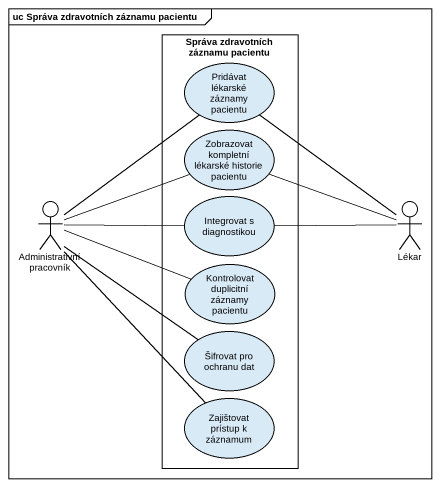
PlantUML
@startuml
mainframe uc Správa zdravotních záznamu pacientu
rectangle "Správa zdravotních záznamu pacientu" as Správa_zdravotních_záznamu {
  usecase "Pridávat lékarské záznamy pacientu" as Pridávat_lékarské_záznamy
  usecase "Zobrazovat kompletní lékarské historie pacientu" as Zobrazovat_kompletní
  usecase "Integrovat s diagnostikou" as Integrovat_s_diagnostikou
  usecase "Kontrolovat duplicitní záznamy pacientu" as Kontrolovat_duplicitní
  usecase "Šifrovat pro ochranu dat" as Šifrovat_pro_ochranu_dat
  usecase "Zajištovat prístup k záznamum" as Zajištovat_prístup_k
}
actor "Administrativní pracovník" as Administrativní_pracovník
actor Lékar
Administrativní_pracovník -up- Pridávat_lékarské_záznamy
Administrativní_pracovník -right- Zobrazovat_kompletní
Administrativní_pracovník -right- Integrovat_s_diagnostikou
Administrativní_pracovník -right- Kontrolovat_duplicitní
Administrativní_pracovník -- Šifrovat_pro_ochranu_dat
Administrativní_pracovník -- Zajištovat_prístup_k
Lékar -up- Pridávat_lékarské_záznamy
Lékar -left- Zobrazovat_kompletní
Lékar -left- Integrovat_s_diagnostikou
@enduml
